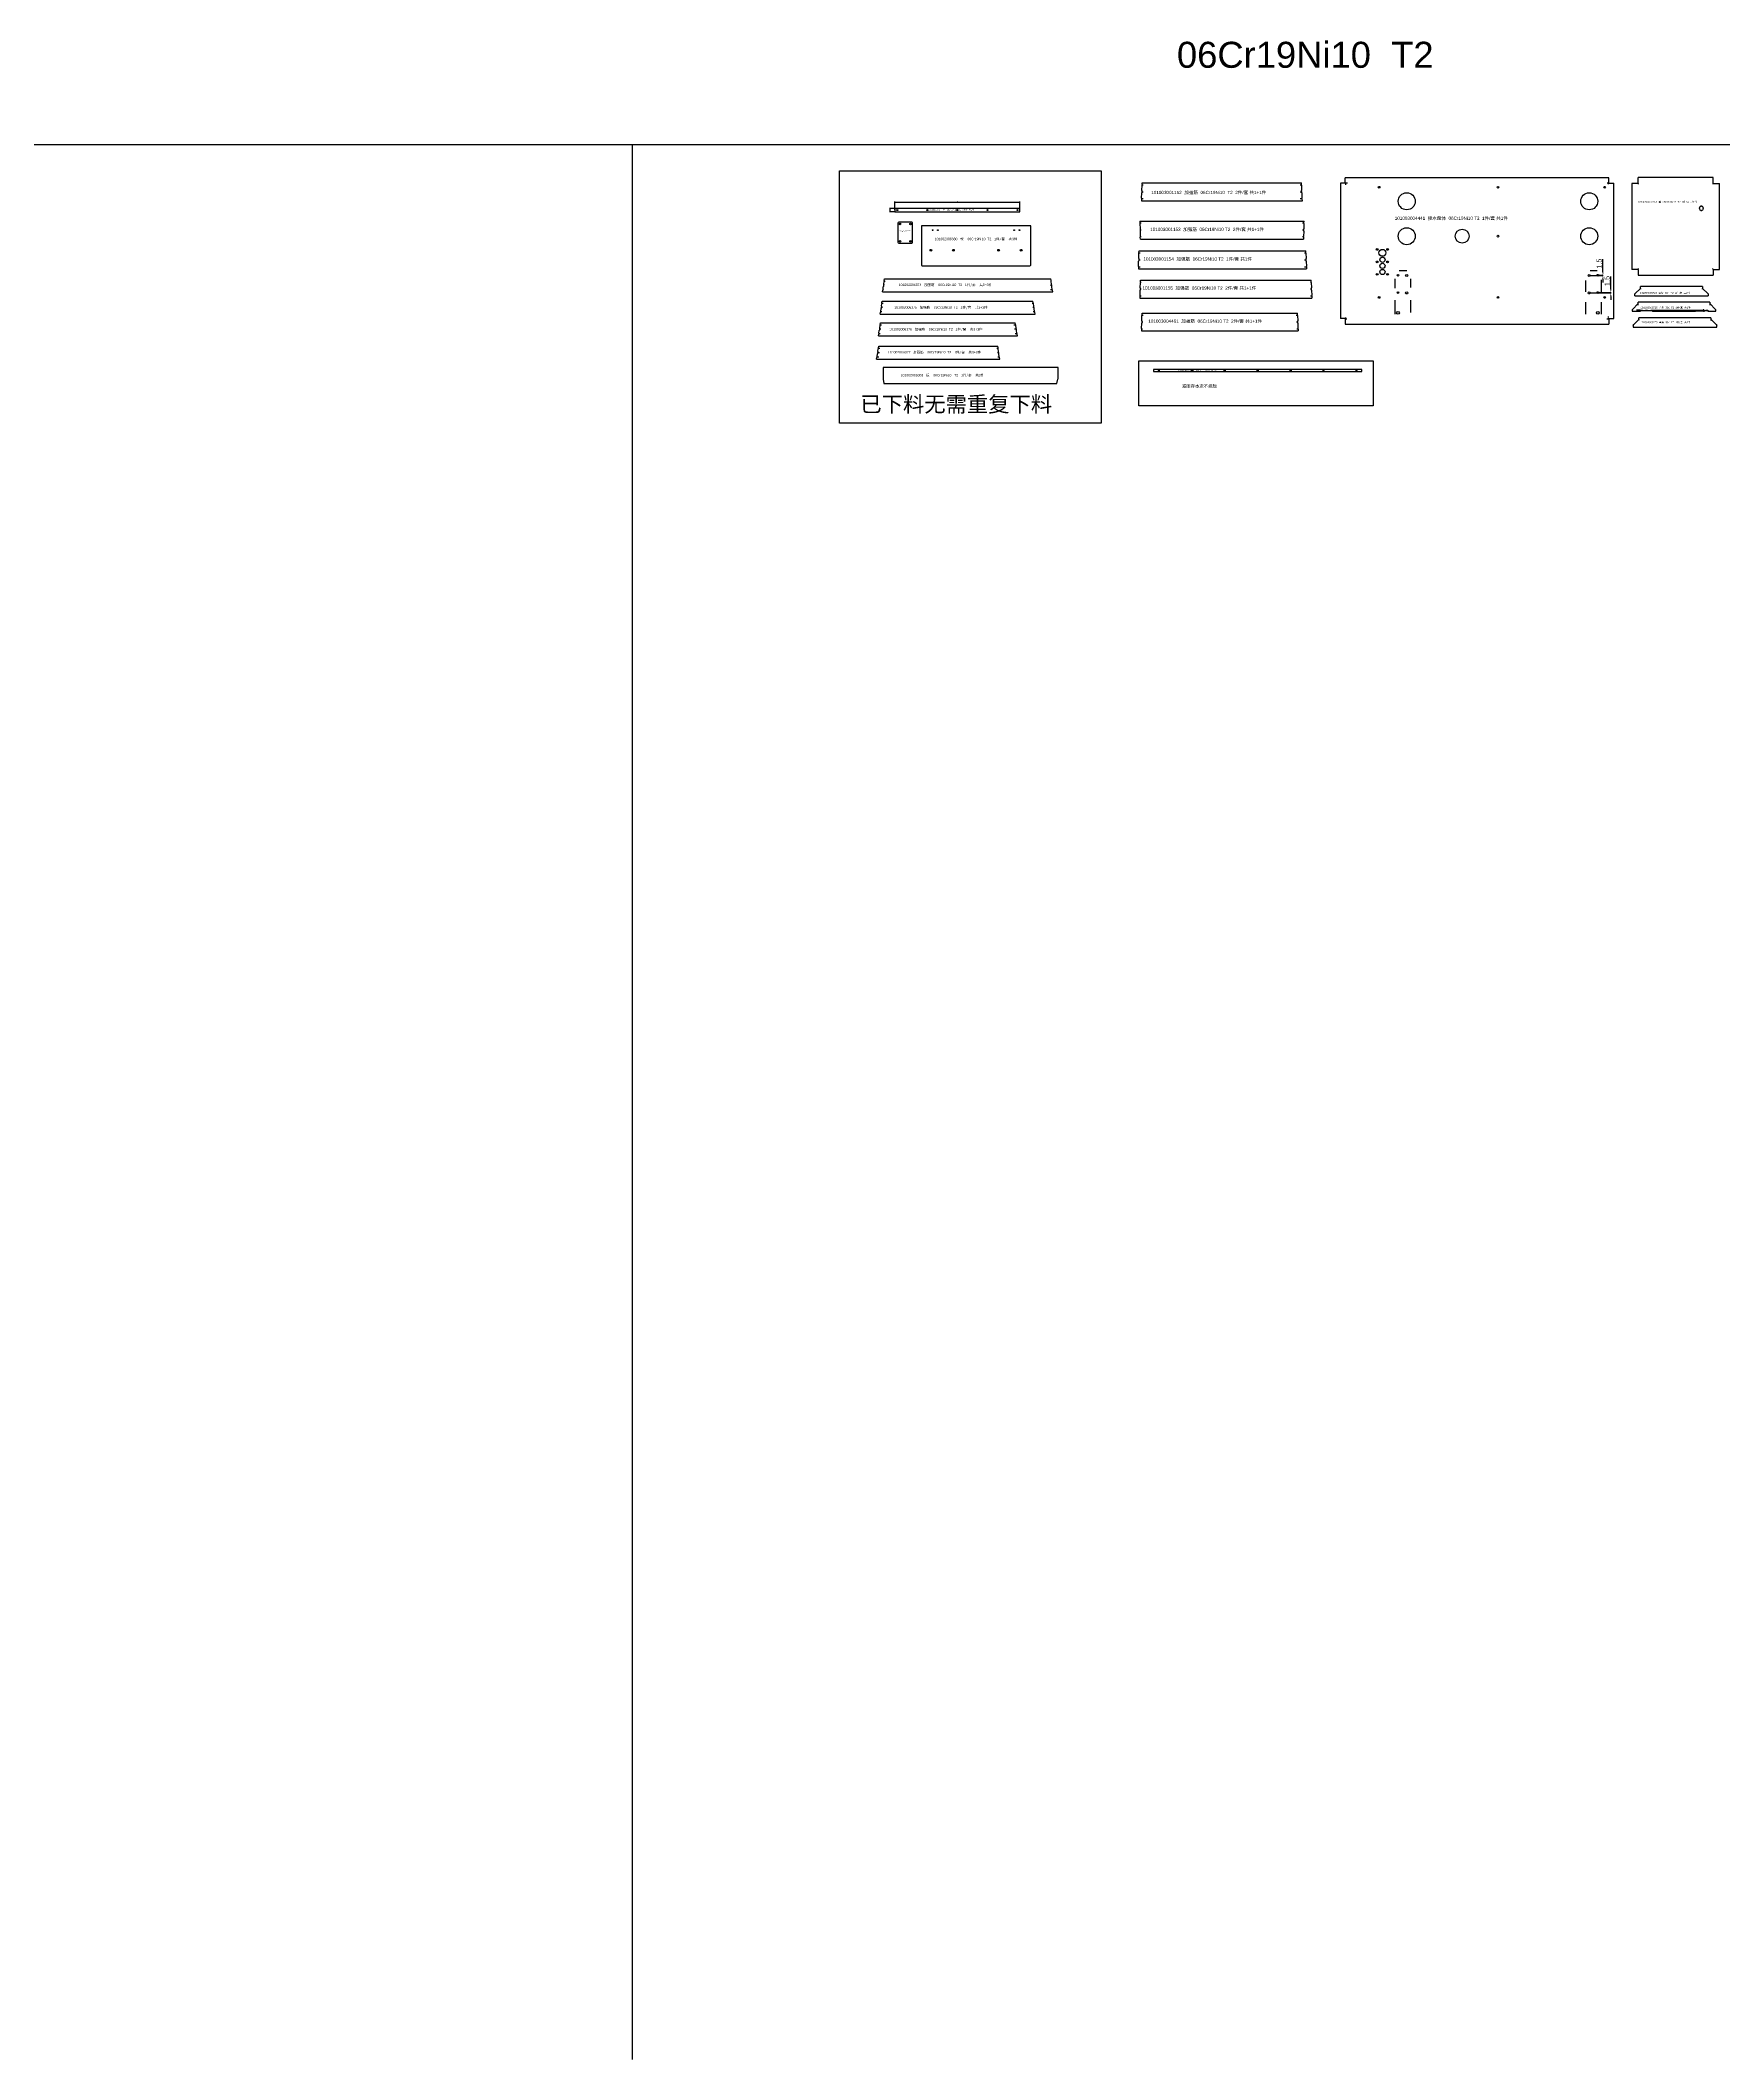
# Model space of a CAD drawing. Extents: x -6447 to 149024, y 3090 to 46524.
# Drawn here: x 40829 to 50528, y 13235 to 24870 of the extents above; entities that cross this region are included whole.
import ezdxf

# ---------------------------------------------------------------- set-up
doc = ezdxf.new("R2010")
doc.units = 0
for name, pattern in [('ACAD_ISO03W100', [30, 12, -18]), ('CENTER', [10.16, 6.35, -1.27, 1.27, -1.27]), ('CENTERX2', [20.32, 12.7, -2.54, 2.54, -2.54])]:
    doc.linetypes.add(name, pattern=pattern)
doc.layers.get('0').update_dxf_attribs({"linetype": 'CONTINUOUS'})
doc.layers.get('DEFPOINTS').update_dxf_attribs({"linetype": 'CONTINUOUS'})
doc.styles.get("Standard").update_dxf_attribs({"font": 'arial.ttf'})
doc.dimstyles.new('0000', dxfattribs={"dimtxt": 30, "dimasz": 20, "dimexe": 1.25, "dimexo": 0.625, "dimtad": 1, "dimtxsty": 'STANDARD', "dimcen": 2.5, "dimazin": 3, "dimtfac": 1, "dimtmove": 0, "dimatfit": 3})
doc.dimstyles.new('ISO-25', dxfattribs={"dimtxt": 2.5, "dimasz": 2.5, "dimexe": 1.25, "dimexo": 0.625, "dimtad": 1, "dimtxsty": 'STANDARD', "dimcen": 2.5, "dimazin": 3, "dimtfac": 1, "dimtmove": 0, "dimatfit": 3})

# ---------------------------------------------------------------- blocks, each defined once
blk = doc.blocks.new('181060000-1___板')
at = {"color": 7, "linetype": 'CONTINUOUS'}
for p, q in [((20072, -4337), (19352, -4337)), ((19352, -4337), (19352, -4357)), ((19352, -4357), (20072, -4357)), ((20072, -4357), (20072, -4337))]:
    blk.add_line(p, q, dxfattribs=at)
for centre in [(19366, -4347), (19539, -4347), (19712, -4347), (19885, -4347), (20058, -4347)]:
    blk.add_circle(centre, 3, dxfattribs=at)
at = {"color": 3, "insert": (19545, -4342), "char_height": 7.875, "width": 280.18, "attachment_point": 1}
blk.add_mtext('181060000-1{\\fSimSun|b0|i0|c134|p2;   板  }06Cr19Ni10   T2   1{\\fSimSun|b0|i0|c134|p2;件}/{\\fSimSun|b0|i0|c134|p2;套}  {\\fSimSun|b0|i0|c134|p2;共2件}', dxfattribs=at)
blk = doc.blocks.new('*D2')
at = {"color": 0}
for p, q in [((45752, 23902), (45722, 23902)), ((45752, 23882), (45722, 23882)), ((45723, 23900), (45723, 23885))]:
    blk.add_line(p, q, dxfattribs=at)
for points in [[(45722, 23900), (45723, 23900), (45723, 23902)], [(45722, 23885), (45723, 23885), (45723, 23882)]]:
    blk.add_solid(points, dxfattribs=at)
at = {"layer": 'DEFPOINTS', "color": 0}
for p in [(45723, 23882), (45753, 23902), (45753, 23882)]:
    blk.add_point(p, dxfattribs=at)
at = {"color": 0, "insert": (45721, 23892), "char_height": 2.5, "attachment_point": 5, "rotation": 90}
blk.add_mtext('20', dxfattribs=at)
blk = doc.blocks.new('*D3')
at = {"color": 0}
for p, q in [((45753, 23893), (45753, 23941)), ((45755, 23939), (46470, 23939)), ((46473, 23893), (46473, 23941))]:
    blk.add_line(p, q, dxfattribs=at)
for points in [[(45755, 23940), (45755, 23939), (45753, 23939)], [(46470, 23940), (46470, 23939), (46473, 23939)]]:
    blk.add_solid(points, dxfattribs=at)
at = {"layer": 'DEFPOINTS', "color": 0}
for p in [(45753, 23892), (46473, 23939), (46473, 23892)]:
    blk.add_point(p, dxfattribs=at)
at = {"color": 0, "insert": (46113, 23941), "char_height": 2.5, "attachment_point": 5}
blk.add_mtext('720', dxfattribs=at)
blk = doc.blocks.new('101002006380___板')
at = {"color": 7, "linetype": 'CONTINUOUS'}
for p, q in [((-18277, 27003), (-18907, 27003)), ((-18277, 27003), (-18907, 27003)), ((-18277, 27003), (-18907, 27003)), ((-18907, 27003), (-18907, 26778)), ((-18277, 27003), (-18907, 27003)), ((-18277, 26778), (-18277, 27003)), ((-18902, 26773), (-18282, 26773))]:
    blk.add_line(p, q, dxfattribs=at)
for centre in [(-18842, 26979), (-18812, 26979), (-18372, 26979), (-18342, 26979)]:
    blk.add_circle(centre, 2.5, dxfattribs=at)
at = {"color": 6, "linetype": 'CONTINUOUS'}
for centre in [(-18852, 26863), (-18852, 26863), (-18852, 26863), (-18722, 26863), (-18722, 26863), (-18722, 26863), (-18462, 26863), (-18462, 26863), (-18462, 26863), (-18332, 26863), (-18332, 26863), (-18332, 26863)]:
    blk.add_circle(centre, 5, dxfattribs=at)
at = {"color": 7, "linetype": 'CONTINUOUS'}
for centre, start, end in [((-18902, 26778), 180, 270), ((-18282, 26778), 270, 0)]:
    blk.add_arc(centre, 5, start, end, dxfattribs=at)
at = {"color": 3, "insert": (-18830, 26935), "char_height": 14, "width": 491.03, "attachment_point": 1}
blk.add_mtext('101002006380   {\\fSimSun|b0|i0|c134|p2;板}  {\\fSimSun|b0|i0|c134|p2; }06Cr19Ni10  T2   {\\fSimSun|b0|i0|c134|p2;1件/套  共}3{\\fSimSun|b0|i0|c134|p2;件}', dxfattribs=at)
blk = doc.blocks.new('101002006374___加强筋')
at = {"color": 7, "linetype": 'CONTINUOUS'}
for p, q in [((-24445, 26651), (-24443, 26661)), ((-24445, 26651), (-23464, 26651)), ((-24442, 26665), (-24443, 26661)), ((-24442, 26665), (-24441, 26681)), ((-24438, 26696), (-24436, 26712)), ((-24436, 26716), (-24434, 26726)), ((-24436, 26716), (-24436, 26712)), ((-24434, 26726), (-23476, 26726)), ((-23474, 26716), (-23476, 26726)), ((-23473, 26712), (-23474, 26716)), ((-23471, 26696), (-23473, 26712)), ((-23467, 26665), (-23469, 26681)), ((-23466, 26661), (-23467, 26665)), ((-23464, 26651), (-23466, 26661))]:
    blk.add_line(p, q, dxfattribs=at)
at = {"color": 6, "linetype": 'CENTERX2'}
for p, q in [((-24440, 26663), (-24443, 26663)), ((-24436, 26688), (-24440, 26688)), ((-24436, 26714), (-24430, 26714)), ((-23478, 26714), (-23473, 26714)), ((-23470, 26688), (-23478, 26688)), ((-23466, 26663), (-23478, 26663))]:
    blk.add_line(p, q, dxfattribs=at)
at = {"color": 7, "linetype": 'CONTINUOUS'}
for points, knots in [([(-24440, 26688), (-24440, 26688), (-24440, 26686), (-24440, 26685), (-24440, 26683), (-24440, 26682), (-24441, 26681), (-24441, 26681)], [0, 0, 0, 0, 0.291205, 0.500002, 0.676594, 0.843244, 1, 1, 1, 1]), ([(-24438, 26696), (-24438, 26695), (-24438, 26695), (-24438, 26694), (-24438, 26693), (-24439, 26693), (-24439, 26692), (-24439, 26690), (-24439, 26689), (-24440, 26688)], [0, 0, 0, 0, 0.093973, 0.190943, 0.290927, 0.39394, 0.499998, 0.708621, 1, 1, 1, 1]), ([(-23470, 26688), (-23470, 26689), (-23470, 26690), (-23471, 26692), (-23471, 26693), (-23471, 26694), (-23471, 26695), (-23471, 26696)], [0, 0, 0, 0, 0.291313, 0.5000039, 0.6768539, 0.843494, 1, 1, 1, 1]), ([(-23469, 26681), (-23469, 26681), (-23469, 26682), (-23469, 26683), (-23469, 26683), (-23469, 26684), (-23469, 26685), (-23469, 26686), (-23470, 26688), (-23470, 26688)], [0, 0, 0, 0, 0.094159, 0.191228, 0.291218, 0.394139, 0.499999, 0.708728, 1, 1, 1, 1])]:
    blk.add_open_spline(points, degree=3, knots=knots, dxfattribs=at)
at = {"color": 3, "insert": (-24352, 26699), "char_height": 14, "width": 564.97, "attachment_point": 1}
blk.add_mtext('101002006374   {\\fSimSun|b0|i0|c134|p2;加强筋}  {\\fSimSun|b0|i0|c134|p2; }06Cr19Ni10  T2   {\\fSimSun|b0|i0|c134|p2;1件/套  共}3+3{\\fSimSun|b0|i0|c134|p2;件}', dxfattribs=at)
blk = doc.blocks.new('101002006375___加强筋')
at = {"color": 7, "linetype": 'CONTINUOUS'}
for p, q in [((-24437, 26518), (-24436, 26534)), ((-24435, 26538), (-24436, 26534)), ((-24435, 26538), (-24433, 26548)), ((-24433, 26548), (-23565, 26548)), ((-23563, 26538), (-23565, 26548)), ((-23562, 26534), (-23563, 26538)), ((-23560, 26518), (-23562, 26534)), ((-24445, 26473), (-24443, 26483)), ((-24445, 26473), (-23553, 26473)), ((-24442, 26488), (-24443, 26483)), ((-24442, 26488), (-24440, 26504)), ((-23556, 26488), (-23558, 26504)), ((-23555, 26483), (-23556, 26488)), ((-23553, 26473), (-23555, 26483))]:
    blk.add_line(p, q, dxfattribs=at)
at = {"color": 6, "linetype": 'CENTERX2'}
for p, q in [((-24435, 26536), (-24428, 26536)), ((-23570, 26536), (-23563, 26536)), ((-24436, 26485), (-24442, 26485)), ((-24432, 26511), (-24439, 26511)), ((-23559, 26511), (-23566, 26511)), ((-23556, 26485), (-23563, 26485))]:
    blk.add_line(p, q, dxfattribs=at)
at = {"color": 7, "linetype": 'CONTINUOUS'}
for points, knots in [([(-24439, 26511), (-24439, 26510), (-24439, 26509), (-24439, 26507), (-24440, 26506), (-24440, 26505), (-24440, 26504), (-24440, 26504)], [0, 0, 0, 0, 0.2912051, 0.5000023, 0.6765938, 0.843244, 1, 1, 1, 1]), ([(-24437, 26518), (-24437, 26518), (-24438, 26517), (-24438, 26517), (-24438, 26516), (-24438, 26515), (-24438, 26514), (-24438, 26513), (-24439, 26511), (-24439, 26511)], [0, 0, 0, 0, 0.093973, 0.190943, 0.290927, 0.39394, 0.499998, 0.708621, 1, 1, 1, 1]), ([(-23559, 26511), (-23559, 26511), (-23559, 26513), (-23560, 26514), (-23560, 26516), (-23560, 26517), (-23560, 26518), (-23560, 26518)], [0, 0, 0, 0, 0.291313, 0.500004, 0.676854, 0.843494, 1, 1, 1, 1]), ([(-23558, 26504), (-23558, 26504), (-23558, 26504), (-23558, 26505), (-23558, 26506), (-23558, 26506), (-23558, 26507), (-23559, 26509), (-23559, 26510), (-23559, 26511)], [0, 0, 0, 0, 0.094159, 0.191228, 0.291218, 0.394139, 0.499999, 0.708728, 1, 1, 1, 1])]:
    blk.add_open_spline(points, degree=3, knots=knots, dxfattribs=at)
at = {"color": 3, "insert": (-24364, 26518), "char_height": 14, "width": 569.44, "attachment_point": 1}
blk.add_mtext('101002006375   {\\fSimSun|b0|i0|c134|p2;加强筋}  {\\fSimSun|b0|i0|c134|p2; }06Cr19Ni10  T2   {\\fSimSun|b0|i0|c134|p2;1件/套  共}3+3{\\fSimSun|b0|i0|c134|p2;件}', dxfattribs=at)
blk = doc.blocks.new('101002006376___加强筋')
at = {"color": 7, "linetype": 'CONTINUOUS'}
for p, q in [((-24441, 26308), (-24439, 26318)), ((-24441, 26308), (-23640, 26308)), ((-24438, 26323), (-24439, 26318)), ((-24438, 26323), (-24436, 26339)), ((-24433, 26353), (-24431, 26369)), ((-24431, 26374), (-24429, 26384)), ((-24431, 26374), (-24431, 26369)), ((-24429, 26384), (-23652, 26384)), ((-23650, 26374), (-23652, 26384)), ((-23649, 26369), (-23650, 26374)), ((-23647, 26353), (-23649, 26369)), ((-23643, 26323), (-23645, 26339)), ((-23642, 26318), (-23643, 26323)), ((-23640, 26308), (-23642, 26318))]:
    blk.add_line(p, q, dxfattribs=at)
at = {"color": 6, "linetype": 'CENTERX2'}
for p, q in [((-24430, 26320), (-24438, 26320)), ((-24426, 26346), (-24435, 26346)), ((-24431, 26371), (-24423, 26371)), ((-23660, 26371), (-23650, 26371)), ((-23646, 26346), (-23657, 26346)), ((-23642, 26320), (-23653, 26320))]:
    blk.add_line(p, q, dxfattribs=at)
at = {"color": 7, "linetype": 'CONTINUOUS'}
for points, knots in [([(-24435, 26346), (-24435, 26345), (-24435, 26344), (-24435, 26342), (-24436, 26341), (-24436, 26340), (-24436, 26339), (-24436, 26339)], [0, 0, 0, 0, 0.291205, 0.500002, 0.676594, 0.843244, 1, 1, 1, 1]), ([(-24433, 26353), (-24433, 26353), (-24433, 26352), (-24434, 26352), (-24434, 26351), (-24434, 26350), (-24434, 26349), (-24434, 26348), (-24435, 26347), (-24435, 26346)], [0, 0, 0, 0, 0.0939734, 0.1909432, 0.2909269, 0.3939403, 0.4999979, 0.7086206, 1, 1, 1, 1]), ([(-23646, 26346), (-23646, 26347), (-23646, 26348), (-23647, 26349), (-23647, 26351), (-23647, 26352), (-23647, 26353), (-23647, 26353)], [0, 0, 0, 0, 0.291313, 0.5000039, 0.6768539, 0.843494, 1, 1, 1, 1]), ([(-23645, 26339), (-23645, 26339), (-23645, 26339), (-23645, 26340), (-23645, 26341), (-23645, 26342), (-23645, 26343), (-23646, 26344), (-23646, 26345), (-23646, 26346)], [0, 0, 0, 0, 0.094159, 0.191228, 0.291218, 0.394139, 0.499999, 0.708728, 1, 1, 1, 1])]:
    blk.add_open_spline(points, degree=3, knots=knots, dxfattribs=at)
at = {"color": 3, "insert": (-24378, 26353), "char_height": 14, "width": 542.6, "attachment_point": 1}
blk.add_mtext('101002006376   {\\fSimSun|b0|i0|c134|p2;加强筋}  {\\fSimSun|b0|i0|c134|p2; }06Cr19Ni10  T2   {\\fSimSun|b0|i0|c134|p2;1件/套  共}3+3{\\fSimSun|b0|i0|c134|p2;件}', dxfattribs=at)
blk = doc.blocks.new('101002006377___加强筋')
at = {"color": 6, "linetype": 'CENTERX2'}
for p, q in [((-24380, 26182), (-24390, 26182)), ((-24386, 26208), (-24377, 26208)), ((-23704, 26208), (-23696, 26208)), ((-23692, 26182), (-23700, 26182)), ((-24384, 26157), (-24394, 26157)), ((-23689, 26157), (-23697, 26157))]:
    blk.add_line(p, q, dxfattribs=at)
at = {"color": 7, "linetype": 'CONTINUOUS'}
for p, q in [((-24389, 26189), (-24387, 26205)), ((-24386, 26210), (-24387, 26205)), ((-24386, 26210), (-24384, 26220)), ((-24384, 26220), (-23698, 26220)), ((-23696, 26210), (-23698, 26220)), ((-23696, 26205), (-23696, 26210)), ((-23694, 26189), (-23696, 26205)), ((-24396, 26145), (-24394, 26155)), ((-24396, 26145), (-23686, 26145)), ((-24393, 26159), (-24394, 26155)), ((-24393, 26159), (-24391, 26175)), ((-23689, 26159), (-23691, 26175)), ((-23688, 26155), (-23689, 26159)), ((-23686, 26145), (-23688, 26155))]:
    blk.add_line(p, q, dxfattribs=at)
for points, knots in [([(-24390, 26182), (-24390, 26182), (-24390, 26180), (-24391, 26179), (-24391, 26177), (-24391, 26176), (-24391, 26175), (-24391, 26175)], [0, 0, 0, 0, 0.291205, 0.500002, 0.676594, 0.843244, 1, 1, 1, 1]), ([(-24389, 26189), (-24389, 26189), (-24389, 26189), (-24389, 26188), (-24389, 26187), (-24389, 26187), (-24389, 26186), (-24390, 26184), (-24390, 26183), (-24390, 26182)], [0, 0, 0, 0, 0.093973, 0.190943, 0.290927, 0.39394, 0.499998, 0.708621, 1, 1, 1, 1]), ([(-23692, 26182), (-23692, 26183), (-23693, 26184), (-23693, 26186), (-23693, 26187), (-23694, 26188), (-23694, 26189), (-23694, 26189)], [0, 0, 0, 0, 0.291313, 0.500004, 0.676854, 0.843494, 1, 1, 1, 1]), ([(-23691, 26175), (-23691, 26175), (-23691, 26176), (-23691, 26176), (-23691, 26177), (-23692, 26178), (-23692, 26179), (-23692, 26180), (-23692, 26182), (-23692, 26182)], [0, 0, 0, 0, 0.094159, 0.191228, 0.291218, 0.394139, 0.499999, 0.708728, 1, 1, 1, 1])]:
    blk.add_open_spline(points, degree=3, knots=knots, dxfattribs=at)
at = {"color": 3, "insert": (-24331, 26192), "char_height": 14, "width": 551.23, "attachment_point": 1}
blk.add_mtext('101002006377   {\\fSimSun|b0|i0|c134|p2;加强筋}  {\\fSimSun|b0|i0|c134|p2; }06Cr19Ni10  T2   {\\fSimSun|b0|i0|c134|p2;1件/套  共}3+3{\\fSimSun|b0|i0|c134|p2;件}', dxfattribs=at)
blk = doc.blocks.new('101002006363___板')
at = {"color": 7, "linetype": 'CONTINUOUS'}
for p, q in [((-22410, 26542), (-23418, 26542)), ((-23418, 26542), (-23418, 26476)), ((-22410, 26476), (-22410, 26542)), ((-23418, 26475), (-23413, 26449)), ((-23413, 26449), (-22416, 26449)), ((-22416, 26449), (-22411, 26475))]:
    blk.add_line(p, q, dxfattribs=at)
for centre, start, end in [((-23413, 26476), 180, 191.149), ((-22415, 26476), 348.851, 0)]:
    blk.add_arc(centre, 5, start, end, dxfattribs=at)
at = {"color": 3, "insert": (-23317, 26504), "char_height": 14, "width": 486.57, "attachment_point": 1}
blk.add_mtext('101002006363   {\\fSimSun|b0|i0|c134|p2;板}  {\\fSimSun|b0|i0|c134|p2; }06Cr19Ni10   T2   {\\fSimSun|b0|i0|c134|p2;1件/套  共}3{\\fSimSun|b0|i0|c134|p2;件}', dxfattribs=at)
blk = doc.blocks.new('101002010770_盖板')
at = {"color": 7, "linetype": 'CONTINUOUS'}
for p, q in [((42695, 23854), (42620, 23854)), ((42615, 23849), (42615, 23739)), ((42700, 23739), (42700, 23849)), ((42620, 23734), (42695, 23734))]:
    blk.add_line(p, q, dxfattribs=at)
for centre in [(42628, 23844), (42628, 23744), (42688, 23844), (42688, 23744)]:
    blk.add_circle(centre, 4.5, dxfattribs=at)
for centre, start, end in [((42620, 23849), 90, 180), ((42695, 23849), 0, 90), ((42620, 23739), 180, 270), ((42695, 23739), 270, 0)]:
    blk.add_arc(centre, 5, start, end, dxfattribs=at)
at = {"color": 3, "insert": (42622, 23807), "char_height": 3.5, "width": 74.52, "attachment_point": 1}
blk.add_mtext('101002010770 {\\fSimSun|b0|i0|c134|p2;盖板}  06Cr19Ni10  T2   1{\\fSimSun|b0|i0|c134|p2;件}/{\\fSimSun|b0|i0|c134|p2;套}    {\\fSimSun|b0|i0|c134|p2;共}2{\\fSimSun|b0|i0|c134|p2;件}', dxfattribs=at)
blk = doc.blocks.new('101003001152_加强筋')
at = {"color": 7, "linetype": 'CONTINUOUS'}
for p, q in [((-86343, 9651), (-86342, 9682)), ((-86342, 9686), (-86341, 9696)), ((-86342, 9686), (-86342, 9682)), ((-86341, 9696), (-85424, 9696)), ((-85424, 9686), (-85424, 9696)), ((-85424, 9682), (-85424, 9686)), ((-85424, 9682), (-85423, 9651)), ((-86345, 9607), (-86344, 9638)), ((-86345, 9607), (-86345, 9603)), ((-86345, 9603), (-86345, 9593)), ((-86345, 9593), (-85418, 9593)), ((-86345, 9593), (-85420, 9593)), ((-86343, 9644), (-86344, 9638)), ((-86343, 9651), (-86343, 9644)), ((-85422, 9644), (-85423, 9651)), ((-85422, 9638), (-85422, 9644)), ((-85422, 9638), (-85421, 9607)), ((-85421, 9603), (-85421, 9607)), ((-85421, 9603), (-85420, 9593))]:
    blk.add_line(p, q, dxfattribs=at)
at = {"color": 6, "linetype": 'CENTERX2'}
for p, q in [((-86342, 9684), (-86335, 9684)), ((-85431, 9684), (-85424, 9684)), ((-86345, 9605), (-86335, 9605)), ((-86343, 9644), (-86335, 9644)), ((-85431, 9644), (-85422, 9644)), ((-85431, 9605), (-85421, 9605))]:
    blk.add_line(p, q, dxfattribs=at)
at = {"color": 3, "insert": (-86289, 9650), "char_height": 18.816, "width": 676.99, "attachment_point": 1}
blk.add_mtext('101003001152{\\fSimSun|b0|i0|c134|p2; 加强筋 }06Cr19Ni10  T2  2{\\fSimSun|b0|i0|c134|p2;件}/{\\fSimSun|b0|i0|c134|p2;套} {\\fSimSun|b0|i0|c134|p2;共}1+1{\\fSimSun|b0|i0|c134|p2;件}', dxfattribs=at)
blk = doc.blocks.new('101003001153_加强筋')
at = {"color": 7, "linetype": 'CONTINUOUS'}
for p, q in [((-86352, 9514), (-85407, 9514)), ((-86352, 9514), (-86352, 9504)), ((-86352, 9514), (-85405, 9514)), ((-86352, 9504), (-86351, 9500)), ((-86351, 9500), (-86350, 9469)), ((-86350, 9469), (-86350, 9462)), ((-86350, 9462), (-86350, 9456)), ((-86350, 9456), (-86349, 9425)), ((-86349, 9425), (-86349, 9421)), ((-85407, 9456), (-85409, 9425)), ((-85409, 9421), (-85409, 9425)), ((-85406, 9500), (-85407, 9469)), ((-85407, 9462), (-85407, 9469)), ((-85407, 9456), (-85407, 9462)), ((-85406, 9504), (-85405, 9514)), ((-85406, 9500), (-85406, 9504)), ((-86348, 9411), (-86349, 9421)), ((-86348, 9411), (-85409, 9411)), ((-85409, 9421), (-85409, 9411))]:
    blk.add_line(p, q, dxfattribs=at)
at = {"color": 6, "linetype": 'CENTERX2'}
for p, q in [((-86344, 9502), (-86352, 9502)), ((-86344, 9462), (-86350, 9462)), ((-85406, 9502), (-85415, 9502)), ((-85407, 9462), (-85415, 9462)), ((-86344, 9423), (-86349, 9423)), ((-85409, 9423), (-85415, 9423))]:
    blk.add_line(p, q, dxfattribs=at)
at = {"color": 3, "insert": (-86292, 9476), "char_height": 18.816, "width": 700.16, "attachment_point": 1}
blk.add_mtext('101003001153{\\fSimSun|b0|i0|c134|p2; 加强筋 }06Cr19Ni10 T2  2{\\fSimSun|b0|i0|c134|p2;件}/{\\fSimSun|b0|i0|c134|p2;套} {\\fSimSun|b0|i0|c134|p2;共}1+1{\\fSimSun|b0|i0|c134|p2;件}', dxfattribs=at)
blk = doc.blocks.new('101003001154_加强筋')
at = {"color": 7, "linetype": 'CONTINUOUS'}
for p, q in [((-86358, 9298), (-86357, 9329)), ((-86357, 9333), (-86356, 9343)), ((-86357, 9333), (-86357, 9329)), ((-86356, 9343), (-85395, 9343)), ((-85395, 9333), (-85395, 9343)), ((-85395, 9329), (-85395, 9333)), ((-85395, 9329), (-85394, 9298)), ((-86360, 9253), (-86359, 9284)), ((-86360, 9253), (-86360, 9249)), ((-86360, 9249), (-86360, 9239)), ((-86360, 9239), (-85397, 9239)), ((-86360, 9239), (-85391, 9239)), ((-86358, 9291), (-86359, 9284)), ((-86358, 9298), (-86358, 9291)), ((-85393, 9291), (-85394, 9298)), ((-85393, 9284), (-85393, 9291)), ((-85393, 9284), (-85392, 9253)), ((-85392, 9249), (-85392, 9253)), ((-85392, 9249), (-85391, 9239))]:
    blk.add_line(p, q, dxfattribs=at)
at = {"color": 6, "linetype": 'CENTERX2'}
for p, q in [((-86357, 9331), (-86350, 9331)), ((-85402, 9331), (-85395, 9331)), ((-86360, 9251), (-86350, 9251)), ((-86358, 9291), (-86350, 9291)), ((-85402, 9291), (-85393, 9291)), ((-85402, 9251), (-85392, 9251))]:
    blk.add_line(p, q, dxfattribs=at)
at = {"color": 3, "insert": (-86331, 9305), "char_height": 18.816, "width": 712.73, "attachment_point": 1}
blk.add_mtext('101003001154{\\fSimSun|b0|i0|c134|p2; 加强筋 }06Cr19Ni10 T2  1{\\fSimSun|b0|i0|c134|p2;件}/{\\fSimSun|b0|i0|c134|p2;套} {\\fSimSun|b0|i0|c134|p2;共}1{\\fSimSun|b0|i0|c134|p2;件}', dxfattribs=at)
blk = doc.blocks.new('101003001155_加强筋')
at = {"color": 7, "linetype": 'CONTINUOUS'}
for p, q in [((-86350, 9085), (-86351, 9081)), ((-86351, 9081), (-86351, 9071)), ((-86350, 9085), (-86349, 9116)), ((-86349, 9129), (-86348, 9160)), ((-86349, 9129), (-86349, 9123)), ((-86349, 9123), (-86349, 9116)), ((-86348, 9164), (-86347, 9174)), ((-86348, 9164), (-86348, 9160)), ((-86347, 9174), (-85364, 9174)), ((-85364, 9164), (-85364, 9174)), ((-85364, 9160), (-85364, 9164)), ((-85364, 9160), (-85363, 9129)), ((-85362, 9123), (-85363, 9129)), ((-85362, 9116), (-85362, 9123)), ((-85362, 9116), (-85361, 9085)), ((-85361, 9081), (-85361, 9085)), ((-85361, 9081), (-85360, 9071)), ((-86351, 9071), (-85360, 9071)), ((-86351, 9071), (-85360, 9071))]:
    blk.add_line(p, q, dxfattribs=at)
at = {"color": 6, "linetype": 'CENTERX2'}
for p, q in [((-86351, 9083), (-86343, 9083)), ((-86349, 9123), (-86343, 9123)), ((-86348, 9162), (-86343, 9162)), ((-85369, 9162), (-85364, 9162)), ((-85369, 9123), (-85362, 9123)), ((-85369, 9083), (-85361, 9083))]:
    blk.add_line(p, q, dxfattribs=at)
at = {"color": 3, "insert": (-86336, 9138), "char_height": 18.816, "width": 710.06, "attachment_point": 1}
blk.add_mtext('101003001155{\\fSimSun|b0|i0|c134|p2; 加强筋 }06Cr19Ni10 T2  2{\\fSimSun|b0|i0|c134|p2;件}/{\\fSimSun|b0|i0|c134|p2;套} {\\fSimSun|b0|i0|c134|p2;共}1+1{\\fSimSun|b0|i0|c134|p2;件}', dxfattribs=at)
blk = doc.blocks.new('101003000724')
at = {"color": 7, "linetype": 'CONTINUOUS'}
for p, q in [((-3033, -795), (-3062, -824)), ((-3033, -795), (-3033, -799)), ((-3033, -799), (-3032, -799)), ((-3032, -799), (-3032, -784)), ((-2675, -784), (-3032, -784)), ((-2675, -784), (-2675, -799)), ((-2675, -799), (-2674, -799)), ((-2674, -799), (-2674, -795)), ((-2645, -824), (-2674, -795)), ((-3064, -826), (-3062, -824)), ((-3064, -837), (-3064, -826)), ((-3064, -837), (-2643, -837)), ((-2645, -824), (-2643, -826)), ((-2643, -826), (-2643, -837))]:
    blk.add_line(p, q, dxfattribs=at)
at = {"color": 3, "insert": (-3035, -815), "char_height": 10.5, "width": 299.05, "attachment_point": 1}
blk.add_mtext('101003000724  {\\fSimSun|b0|i0|c134|p2;弯条}  304  T2  2{\\fSimSun|b0|i0|c134|p2;件}/{\\fSimSun|b0|i0|c134|p2;套}  {\\fSimSun|b0|i0|c134|p2;共}2{\\fSimSun|b0|i0|c134|p2;件}', dxfattribs=at)
blk = doc.blocks.new('101003000725')
at = {"color": 7, "linetype": 'CONTINUOUS'}
for p, q in [((-3073, -928), (-3069, -924)), ((-3073, -928), (-3073, -937)), ((-3040, -895), (-3069, -924)), ((-3040, -895), (-3040, -899)), ((-3040, -899), (-3039, -899)), ((-2625, -884), (-3039, -884)), ((-3039, -899), (-3039, -884)), ((-2625, -884), (-3039, -884)), ((-2625, -884), (-2625, -899)), ((-2625, -899), (-2624, -899)), ((-2624, -899), (-2624, -895)), ((-2595, -924), (-2624, -895)), ((-2595, -924), (-2591, -928)), ((-2591, -937), (-2591, -928)), ((-3073, -937), (-3026, -937)), ((-3026, -935), (-3026, -937)), ((-2956, -937), (-2956, -935)), ((-2956, -937), (-2708, -937)), ((-2708, -935), (-2708, -937)), ((-2638, -937), (-2638, -935)), ((-2638, -937), (-2591, -937))]:
    blk.add_line(p, q, dxfattribs=at)
at = {"color": 6, "linetype": 'ACAD_ISO03W100'}
for p, q in [((-3026, -930), (-2956, -930)), ((-2708, -930), (-2638, -930))]:
    blk.add_line(p, q, dxfattribs=at)
at = {"color": 6}
for p, q in [((-3026, -930), (-3026, -935)), ((-2956, -930), (-2956, -935)), ((-2708, -930), (-2708, -935)), ((-2638, -930), (-2638, -935))]:
    blk.add_line(p, q, dxfattribs=at)
at = {"linetype": 'CONTINUOUS'}
for p, q in [((-2956, -935), (-3026, -935)), ((-2638, -935), (-2708, -935))]:
    blk.add_line(p, q, dxfattribs=at)
at = {"color": 3, "insert": (-3025, -911), "char_height": 10.5, "width": 512.55, "attachment_point": 1}
blk.add_mtext('101003000725  {\\fSimSun|b0|i0|c134|p2;弯条}  304  T2  1{\\fSimSun|b0|i0|c134|p2;件}/{\\fSimSun|b0|i0|c134|p2;套}  {\\fSimSun|b0|i0|c134|p2;共}1{\\fSimSun|b0|i0|c134|p2;件}', dxfattribs=at)
blk = doc.blocks.new('101003000726')
at = {"color": 7, "linetype": 'CONTINUOUS'}
for p, q in [((-3068, -1019), (-3064, -1014)), ((-3068, -1019), (-3068, -1028)), ((-3068, -1028), (-2586, -1028)), ((-3035, -985), (-3064, -1014)), ((-3035, -985), (-3035, -989)), ((-3035, -989), (-3034, -989)), ((-3034, -989), (-3034, -975)), ((-2620, -975), (-3034, -975)), ((-2620, -975), (-2620, -989)), ((-2620, -989), (-2619, -989)), ((-2619, -989), (-2619, -985)), ((-2590, -1014), (-2619, -985)), ((-2590, -1014), (-2586, -1019)), ((-2586, -1028), (-2586, -1019))]:
    blk.add_line(p, q, dxfattribs=at)
at = {"color": 3, "insert": (-3025, -995), "char_height": 10.5, "width": 299.42, "attachment_point": 1}
blk.add_mtext('101003000726  {\\fSimSun|b0|i0|c134|p2;弯条}  304  T2  1{\\fSimSun|b0|i0|c134|p2;件}/{\\fSimSun|b0|i0|c134|p2;套}  {\\fSimSun|b0|i0|c134|p2;共}1{\\fSimSun|b0|i0|c134|p2;件}', dxfattribs=at)
blk = doc.blocks.new('*D73')
at = {"color": 0}
for p, q in [((50048, 23316), (50026, 23316)), ((50048, 23309), (50026, 23309)), ((50028, 23314), (50028, 23312))]:
    blk.add_line(p, q, dxfattribs=at)
for points in [[(50027, 23314), (50028, 23314), (50028, 23316)], [(50027, 23312), (50028, 23312), (50028, 23309)]]:
    blk.add_solid(points, dxfattribs=at)
at = {"layer": 'DEFPOINTS', "color": 0}
for p in [(50028, 23309), (50049, 23316), (50049, 23309)]:
    blk.add_point(p, dxfattribs=at)
at = {"color": 0, "insert": (50026, 23313), "char_height": 2.5, "attachment_point": 5, "rotation": 90}
blk.add_mtext('7', dxfattribs=at)
blk = doc.blocks.new('*D74')
at = {"color": 0}
for p, q in [((50116, 23316), (50415, 23316)), ((50116, 23311), (50415, 23311)), ((50414, 23319), (50414, 23321)), ((50414, 23316), (50414, 23311)), ((50414, 23309), (50414, 23306))]:
    blk.add_line(p, q, dxfattribs=at)
for points in [[(50413, 23319), (50414, 23319), (50414, 23316)], [(50413, 23309), (50414, 23309), (50414, 23311)]]:
    blk.add_solid(points, dxfattribs=at)
at = {"layer": 'DEFPOINTS', "color": 0}
for p in [(50116, 23316), (50116, 23311), (50414, 23311)]:
    blk.add_point(p, dxfattribs=at)
at = {"color": 0, "insert": (50412, 23314), "char_height": 2.5, "attachment_point": 5, "rotation": 90}
blk.add_mtext('5', dxfattribs=at)
blk = doc.blocks.new('190000000-2_条')
at = {"color": 7, "linetype": 'CONTINUOUS'}
for p, q in [((-898, 3535), (-898, 3523)), ((302, 3535), (-898, 3535)), ((-898, 3523), (302, 3523)), ((302, 3523), (302, 3535))]:
    blk.add_line(p, q, dxfattribs=at)
for centre in [(-868, 3529), (-678, 3529), (-488, 3529), (-298, 3529), (-108, 3529), (82, 3529), (272, 3529)]:
    blk.add_circle(centre, 3, dxfattribs=at)
at = {"color": 3, "insert": (-758, 3535), "char_height": 8.75, "width": 216.34, "attachment_point": 1}
blk.add_mtext('{\\fSimSun|b0|i0|c134|p2;190000000-2 条}  304  T2  1{\\fSimSun|b0|i0|c134|p2;件}/{\\fSimSun|b0|i0|c134|p2;套}  {\\fSimSun|b0|i0|c134|p2;共}2{\\fSimSun|b0|i0|c134|p2;件}', dxfattribs=at)
blk = doc.blocks.new('101003000723-1__盖')
at = {"color": 7, "linetype": 'CONTINUOUS'}
for p, q in [((49999, 24045), (49999, 23551)), ((50035, 24045), (49999, 24045)), ((50035, 24045), (50035, 24080)), ((50468, 24080), (50035, 24080)), ((50468, 24045), (50468, 24080)), ((50468, 24045), (50504, 24045)), ((50504, 23551), (50504, 24045)), ((50389, 23906), (50387, 23906)), ((50387, 23901), (50389, 23901)), ((50389, 23908), (50389, 23906)), ((50389, 23901), (50389, 23899)), ((50398, 23914), (50395, 23914)), ((50395, 23892), (50398, 23892)), ((50398, 23916), (50398, 23914)), ((50398, 23892), (50398, 23891)), ((50402, 23914), (50402, 23916)), ((50404, 23914), (50402, 23914)), ((50402, 23891), (50402, 23892)), ((50402, 23892), (50404, 23892)), ((50411, 23906), (50411, 23908)), ((50413, 23906), (50411, 23906)), ((50411, 23899), (50411, 23901)), ((50411, 23901), (50413, 23901)), ((50035, 23551), (49999, 23551)), ((50035, 23551), (50035, 23517)), ((50035, 23517), (50468, 23517)), ((50468, 23551), (50504, 23551)), ((50468, 23551), (50468, 23517))]:
    blk.add_line(p, q, dxfattribs=at)
at = {"color": 1}
for p, q in [((50035, 24045), (50036, 24043)), ((50036, 24043), (50037, 24042)), ((50467, 24043), (50466, 24042)), ((50468, 24045), (50467, 24043)), ((50035, 23551), (50036, 23553)), ((50036, 23553), (50037, 23555)), ((50467, 23553), (50466, 23555)), ((50468, 23551), (50467, 23553))]:
    blk.add_line(p, q, dxfattribs=at)
at = {"color": 7, "linetype": 'CONTINUOUS'}
for radius, start, end in [(13, 169.7696, 190.2304), (12.1, 112.238, 157.762), (12.1, 202.238, 247.762), (13, 79.7696, 100.2304), (13, 259.7696, 280.2304), (12.1, 22.238, 67.762), (12.1, 292.238, 337.762), (13, 349.7696, 10.2304)]:
    blk.add_arc((50400, 23903), radius, start, end, dxfattribs=at)
at = {"color": 3, "insert": (50034, 23945), "char_height": 10.5, "width": 349.95, "attachment_point": 1}
blk.add_mtext('101003000723-1  {\\fSimSun|b0|i0|c134|p2;盖}  06Cr19Ni10  T2  1{\\fSimSun|b0|i0|c134|p2;件}/{\\fSimSun|b0|i0|c134|p2;套}  {\\fSimSun|b0|i0|c134|p2;共}1{\\fSimSun|b0|i0|c134|p2;件}', dxfattribs=at)
blk = doc.blocks.new('101003004441_接水盘体')
at = {"color": 7, "linetype": 'CONTINUOUS'}
for p, q in [((48320, 24047), (48320, 23267)), ((48348, 24047), (48320, 24047)), ((49867, 24078), (48348, 24078)), ((48348, 24047), (48348, 24078)), ((49867, 24047), (49867, 24078)), ((49867, 24047), (49896, 24047)), ((49896, 23267), (49896, 24047)), ((48348, 23267), (48320, 23267)), ((48348, 23267), (48348, 23236)), ((48348, 23236), (49867, 23236)), ((49867, 23267), (49896, 23267)), ((49867, 23267), (49867, 23236))]:
    blk.add_line(p, q, dxfattribs=at)
at = {"color": 6, "linetype": 'CENTER'}
for p, q in [((48361, 24048), (48348, 24048)), ((48350, 24047), (48350, 24038)), ((49867, 24048), (49857, 24048)), ((49865, 24041), (49865, 24047)), ((48350, 23274), (48350, 23267)), ((49865, 23267), (49865, 23280)), ((48348, 23266), (48358, 23266)), ((49856, 23266), (49867, 23266))]:
    blk.add_line(p, q, dxfattribs=at)
at = {"color": 1}
for p, q in [((48348, 24047), (48350, 24047)), ((48350, 24047), (48352, 24046)), ((49865, 24047), (49864, 24046)), ((49867, 24047), (49865, 24047)), ((48348, 23267), (48350, 23267)), ((48350, 23267), (48352, 23268)), ((49865, 23267), (49864, 23268)), ((49867, 23267), (49865, 23267))]:
    blk.add_line(p, q, dxfattribs=at)
at = {"color": 6, "linetype": 'CONTINUOUS'}
for p, q in [((48658, 23544), (48702, 23544)), ((49759, 23544), (49800, 23544)), ((48633, 23496), (48633, 23442)), ((48723, 23496), (48723, 23446)), ((49733, 23487), (49733, 23422)), ((49823, 23491), (49823, 23422)), ((48633, 23374), (48633, 23292)), ((48723, 23374), (48723, 23302)), ((49733, 23362), (49733, 23292)), ((49823, 23362), (49823, 23292))]:
    blk.add_line(p, q, dxfattribs=at)
at = {"color": 7, "linetype": 'CONTINUOUS'}
for centre, radius in [((48543, 24024), 5), ((48702, 23943), 49), ((49228, 24024), 5), ((49754, 23943), 49), ((49843, 24024), 5), ((48702, 23742), 49), ((49022, 23742), 40), ((49228, 23742), 5), ((49754, 23742), 49), ((48532, 23666), 5), ((48562, 23646), 20), ((48562, 23606), 15), ((48592, 23666), 5), ((48532, 23594), 5), ((48532, 23522), 5), ((48562, 23571), 15), ((48562, 23536), 15), ((48592, 23594), 5), ((48592, 23522), 5), ((48652, 23517), 5), ((48702, 23515), 6), ((49754, 23515), 6), ((49804, 23517), 5), ((48543, 23389), 5), ((48652, 23417), 5), ((48702, 23415), 6), ((49228, 23389), 5), ((49754, 23415), 6), ((49804, 23417), 5), ((49843, 23389), 5), ((48652, 23301), 8), ((49804, 23301), 8)]:
    blk.add_circle(centre, radius, dxfattribs=at)
at = {"color": 3, "insert": (48633, 23855), "char_height": 18.816, "width": 710.06, "attachment_point": 1}
blk.add_mtext('101003004441{\\fSimSun|b0|i0|c134|p2; 接水盘体 }06Cr19Ni10 T2  1{\\fSimSun|b0|i0|c134|p2;件}/{\\fSimSun|b0|i0|c134|p2;套} {\\fSimSun|b0|i0|c134|p2;共}1{\\fSimSun|b0|i0|c134|p2;件}', dxfattribs=at)
blk = doc.blocks.new('101003004461_加强筋')
at = {"color": 7, "linetype": 'CONTINUOUS'}
for p, q in [((47175, 23254), (47176, 23285)), ((47177, 23289), (47176, 23285)), ((47177, 23289), (47177, 23299)), ((47177, 23299), (48072, 23299)), ((48073, 23289), (48072, 23299)), ((48073, 23285), (48073, 23289)), ((48073, 23285), (48074, 23254)), ((47174, 23206), (47173, 23196)), ((47173, 23196), (48076, 23196)), ((47174, 23210), (47175, 23241)), ((47174, 23210), (47174, 23206)), ((47175, 23254), (47175, 23248)), ((47175, 23248), (47175, 23241)), ((48074, 23248), (48074, 23254)), ((48074, 23241), (48074, 23248)), ((48074, 23241), (48075, 23210)), ((48076, 23206), (48075, 23210)), ((48076, 23206), (48076, 23196))]:
    blk.add_line(p, q, dxfattribs=at)
at = {"color": 6, "linetype": 'CENTERX2'}
for p, q in [((47177, 23287), (47183, 23287)), ((48065, 23287), (48073, 23287)), ((47174, 23208), (47180, 23208)), ((47175, 23248), (47181, 23248)), ((48067, 23248), (48074, 23248)), ((48069, 23208), (48076, 23208))]:
    blk.add_line(p, q, dxfattribs=at)
at = {"color": 3, "insert": (47213, 23262), "char_height": 18.816, "width": 710.06, "attachment_point": 1}
blk.add_mtext('101003004461{\\fSimSun|b0|i0|c134|p2; 加强筋 }06Cr19Ni10 T2  2{\\fSimSun|b0|i0|c134|p2;件}/{\\fSimSun|b0|i0|c134|p2;套} {\\fSimSun|b0|i0|c134|p2;共}1+1{\\fSimSun|b0|i0|c134|p2;件}', dxfattribs=at)
blk = doc.blocks.new('*D197')
at = {"color": 0}
for p, q in [((49755, 23515), (49834, 23515)), ((49805, 23517), (49834, 23517)), ((49833, 23537), (49833, 23610)), ((49833, 23515), (49833, 23517)), ((49833, 23495), (49833, 23475))]:
    blk.add_line(p, q, dxfattribs=at)
for points in [[(49829, 23537), (49836, 23537), (49833, 23517)], [(49829, 23495), (49836, 23495), (49833, 23515)]]:
    blk.add_solid(points, dxfattribs=at)
at = {"layer": 'DEFPOINTS', "color": 0}
for p in [(49754, 23515), (49804, 23517), (49833, 23517)]:
    blk.add_point(p, dxfattribs=at)
at = {"color": 0, "insert": (49814, 23584), "char_height": 30, "attachment_point": 5, "rotation": 90}
blk.add_mtext('1,5', dxfattribs=at)
blk = doc.blocks.new('*D198')
at = {"color": 0}
for p, q in [((49878, 23437), (49878, 23510)), ((49755, 23415), (49880, 23415)), ((49805, 23417), (49880, 23417)), ((49878, 23415), (49878, 23417)), ((49878, 23395), (49878, 23375))]:
    blk.add_line(p, q, dxfattribs=at)
for points in [[(49875, 23437), (49882, 23437), (49878, 23417)], [(49875, 23395), (49882, 23395), (49878, 23415)]]:
    blk.add_solid(points, dxfattribs=at)
at = {"layer": 'DEFPOINTS', "color": 0}
for p in [(49754, 23415), (49804, 23417), (49878, 23417)]:
    blk.add_point(p, dxfattribs=at)
at = {"color": 0, "insert": (49860, 23484), "char_height": 30, "attachment_point": 5, "rotation": 90}
blk.add_mtext('1,5', dxfattribs=at)

msp = doc.modelspace()

# ---------------------------------------------------------------- linework, layer by layer
at = {"color": 1}
for p, q in [((-6447.132, 24269.813), (149024.478, 24269.813)), ((44239.665, 24269.813), (44239.665, 13235.262))]:
    msp.add_line(p, q, dxfattribs=at)
at = {"color": 2}
for points in [[(45433.01, 24119.064), (46941.2, 24119.064), (46941.2, 22665.597), (45433.01, 22665.597)], [(47158.486, 23023.846), (48509.541, 23023.846), (48509.541, 22765.483), (47158.486, 22765.483)]]:
    msp.add_lwpolyline(points, close=True, dxfattribs=at)

# ---------------------------------------------------------------- block references
at = {"color": 1}
for name, p in [('101003001152_加强筋', (133519.08, 14353.384)), ('101003004441_接水盘体', (0, 0)), ('101003000723-1__盖', (0, 0)), ('181060000-1___板', (26400.649, 28239.283)), ('101002006380___板', (64812.223, -3202.067)), ('101003001153_加强筋', (133515.771, 14314.815)), ('101003001154_加强筋', (133515.771, 14314.815)), ('101002006374___加强筋', (70126.784, -3230.219)), ('101003001155_加强筋', (133515.771, 14314.815)), ('101003000724', (53081.374, 24235.316)), ('101002006375___加强筋', (70113.159, -3179.405)), ('101003004461_加强筋', (0, 0)), ('101003000725', (53074.601, 24246.399)), ('101003000726', (53074.601, 24246.399)), ('101002006376___加强筋', (70098.622, -3140.572)), ('101002006377___加强筋', (70043.279, -3111.673)), ('101002006363___板', (69102.683, -3555.86)), ('190000000-2_条', (48141.2, 19438.591))]:
    msp.add_blockref(name, p, dxfattribs=at)
msp.add_blockref('101002010770_盖板', (3154.673, -31.383))

# ---------------------------------------------------------------- texts
at = {"color": 1, "insert": (47377.99, 24862.311), "char_height": 150, "width": 2389.48005, "attachment_point": 1}
msp.add_mtext('06Cr19Ni10  T2', dxfattribs=at)
at = {"color": 2, "attachment_point": 1}
for s, insert, char_height, width in [('{\\fSimSun|b0|i0|c134|p2;已下料无需重复下料}', (45553.797, 22819.154), 90, 1180.89755), ('{\\fSimSun|b0|i0|c134|p2;减库存本次不排版}', (47406.302, 22886.942), 18, 253.34222)]:
    msp.add_mtext(s, dxfattribs=dict(at, insert=insert, char_height=char_height, width=width))

# ---------------------------------------------------------------- dimensions: what is measured, and where the dimension line sits
at = {"color": 1}
for base, p1, p2, dimstyle, picture, middle in [((45722.886, 23882.4), (45752.886, 23902.4), (45752.886, 23882.4), 'ISO-25', '*D2', (45720.985, 23892.4)), ((49832.53, 23516.992), (49754.329, 23515.492), (49804.329, 23516.992), '0000', '*D197', (49813.876, 23583.627)), ((49878.289, 23416.992), (49754.329, 23415.492), (49804.329, 23416.992), '0000', '*D198', (49859.636, 23483.627))]:
    dim = msp.add_linear_dim(base=base, p1=p1, p2=p2, angle=90, dimstyle=dimstyle, dxfattribs=at)
    dim.commit()
    dim.dimension.update_dxf_attribs({"geometry": picture, "text_midpoint": middle})
dim = msp.add_linear_dim(base=(46472.886, 23939.333), p1=(45752.886, 23892.4), p2=(46472.886, 23892.4), dimstyle='ISO-25', dxfattribs=at)
dim.commit()
dim.dimension.update_dxf_attribs({"geometry": '*D3', "text_midpoint": (46112.886, 23941.234)})
at = {"color": 2}
for base, p1, p2, picture, middle in [((50027.595, 23309.296), (50049.059, 23316.296), (50049.059, 23309.296), '*D73', (50025.72, 23312.796)), ((50413.805, 23311.296), (50115.694, 23316.296), (50115.694, 23311.296), '*D74', (50411.909, 23313.796))]:
    dim = msp.add_linear_dim(base=base, p1=p1, p2=p2, angle=90, dimstyle='ISO-25', dxfattribs=at)
    dim.commit()
    dim.dimension.update_dxf_attribs({"geometry": picture, "text_midpoint": middle})

doc.saveas('drawing.dxf')
